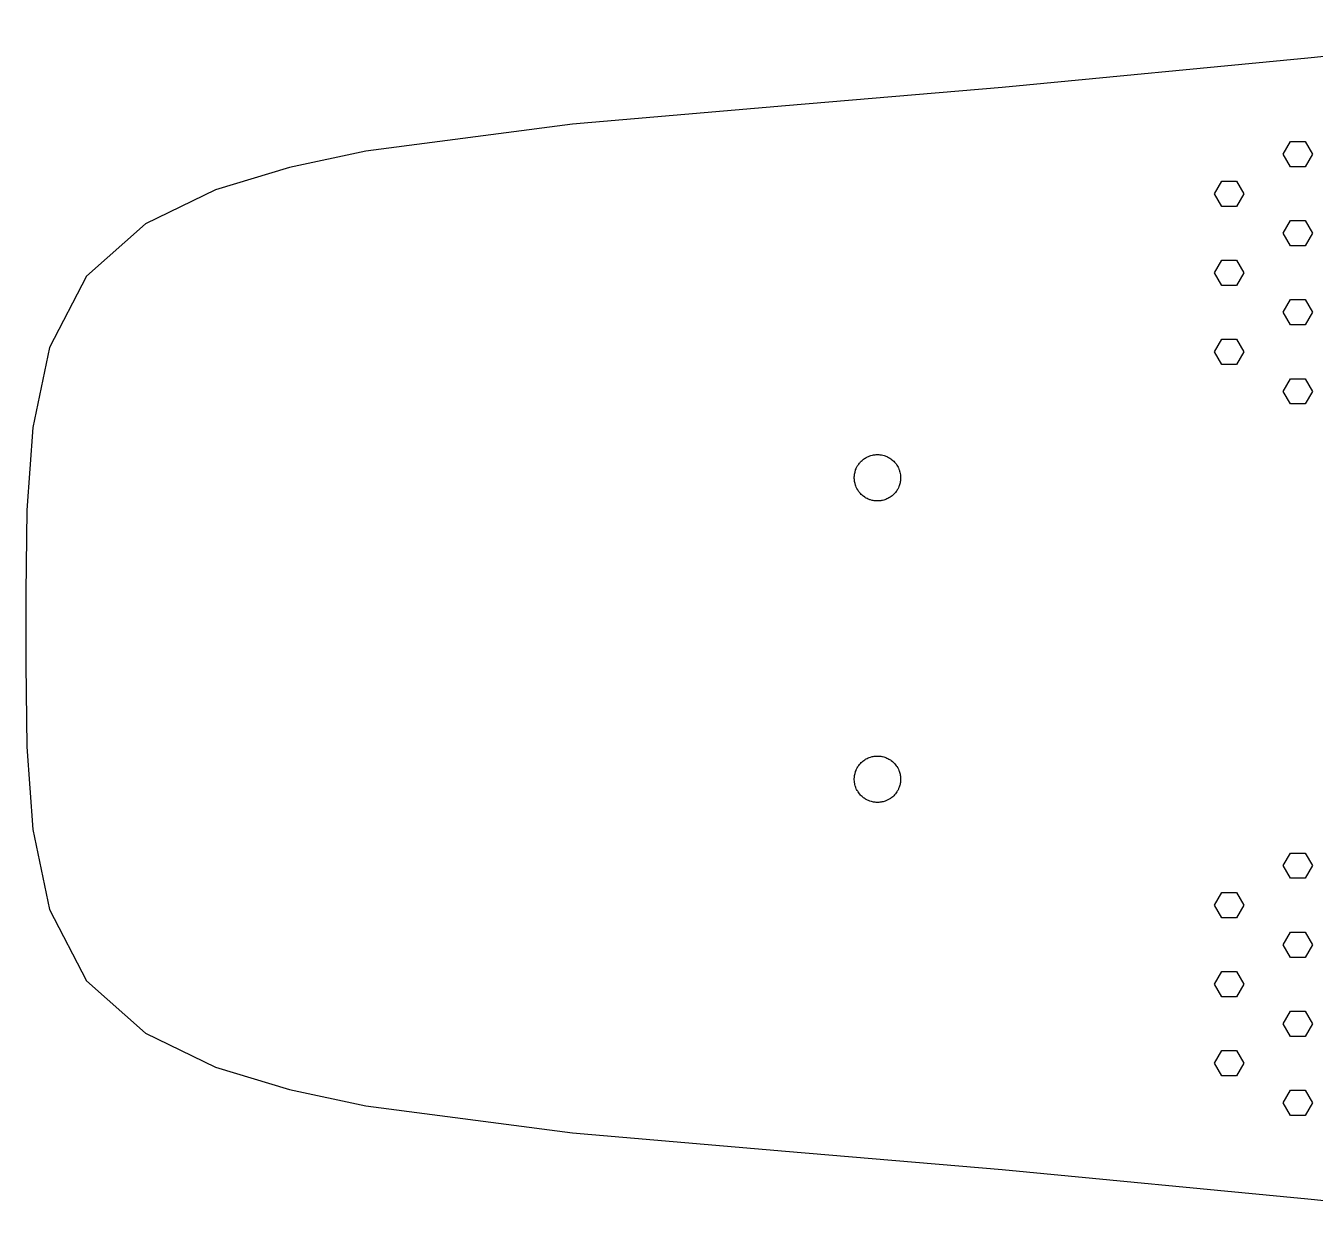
# Model space of a CAD drawing. Header units: metres. Extents: x -343 to 343, y -95 to 95.
# Drawn here: x -342.9 to -166.4, y -82.5 to 82.5 of the extents above; entities that cross this region are included whole.
import ezdxf

# ---------------------------------------------------------------- set-up
doc = ezdxf.new("R2010")
doc.units = ezdxf.units.M

msp = doc.modelspace()

# ---------------------------------------------------------------- linework, layer by layer
for p, q in [((-123.747, 82.5342), (-167.384, 78.0957)), ((-167.384, 78.0957), (-209.203, 74.0664)), ((-209.203, 74.0664), (-238.863, 71.5664)), ((-238.863, 71.5664), (-268.049, 69.0596)), ((-268.049, 69.0596), (-296.354, 65.3604)), ((-296.354, 65.3604), (-306.775, 63.1455)), ((-170.75, 64.9519), (-169.75, 66.6839)), ((-169.75, 66.6839), (-167.75, 66.6839)), ((-167.75, 66.6839), (-166.75, 64.9519)), ((-169.75, 63.2198), (-170.75, 64.9519)), ((-166.75, 64.9519), (-167.75, 63.2198)), ((-306.775, 63.1455), (-316.918, 60.0508)), ((-167.75, 63.2198), (-169.75, 63.2198)), ((-316.918, 60.0508), (-326.509, 55.4062)), ((-180.125, 59.5392), (-179.125, 61.2713)), ((-179.125, 61.2713), (-177.125, 61.2713)), ((-177.125, 61.2713), (-176.125, 59.5392)), ((-179.125, 57.8072), (-180.125, 59.5392)), ((-176.125, 59.5392), (-177.125, 57.8072)), ((-177.125, 57.8072), (-179.125, 57.8072)), ((-326.509, 55.4062), (-334.591, 48.2656)), ((-170.75, 54.1266), (-169.75, 55.8586)), ((-169.75, 55.8586), (-167.75, 55.8586)), ((-167.75, 55.8586), (-166.75, 54.1266)), ((-169.75, 52.3945), (-170.75, 54.1266)), ((-166.75, 54.1266), (-167.75, 52.3945)), ((-167.75, 52.3945), (-169.75, 52.3945)), ((-180.125, 48.7139), (-179.125, 50.446)), ((-179.125, 50.446), (-177.125, 50.446)), ((-177.125, 50.446), (-176.125, 48.7139)), ((-334.591, 48.2656), (-339.663, 38.4863)), ((-179.125, 46.9819), (-180.125, 48.7139)), ((-176.125, 48.7139), (-177.125, 46.9819)), ((-177.125, 46.9819), (-179.125, 46.9819)), ((-170.75, 43.3013), (-169.75, 45.0333)), ((-169.75, 45.0333), (-167.75, 45.0333)), ((-167.75, 45.0333), (-166.75, 43.3013)), ((-169.75, 41.5692), (-170.75, 43.3013)), ((-166.75, 43.3013), (-167.75, 41.5692)), ((-167.75, 41.5692), (-169.75, 41.5692)), ((-180.125, 37.8886), (-179.125, 39.6207)), ((-179.125, 39.6207), (-177.125, 39.6207)), ((-177.125, 39.6207), (-176.125, 37.8886)), ((-339.663, 38.4863), (-341.946, 27.5039)), ((-179.125, 36.1566), (-180.125, 37.8886)), ((-176.125, 37.8886), (-177.125, 36.1566)), ((-177.125, 36.1566), (-179.125, 36.1566)), ((-170.75, 32.476), (-169.75, 34.208)), ((-169.75, 34.208), (-167.75, 34.208)), ((-167.75, 34.208), (-166.75, 32.476)), ((-169.75, 30.7439), (-170.75, 32.476)), ((-166.75, 32.476), (-167.75, 30.7439)), ((-167.75, 30.7439), (-169.75, 30.7439)), ((-341.946, 27.5039), (-342.749, 16.2227)), ((-228.502, 22.918), (-228.393, 23.0195)), ((-228.393, 23.0195), (-228.316, 23.084)), ((-228.316, 23.084), (-228.199, 23.1768)), ((-228.199, 23.1768), (-228.077, 23.2637)), ((-228.077, 23.2637), (-227.994, 23.3184)), ((-227.994, 23.3184), (-227.822, 23.4199)), ((-227.822, 23.4199), (-227.734, 23.4668)), ((-227.734, 23.4668), (-227.645, 23.5107)), ((-227.645, 23.5107), (-227.508, 23.5713)), ((-227.508, 23.5713), (-227.321, 23.6416)), ((-227.321, 23.6416), (-227.179, 23.6865)), ((-227.179, 23.6865), (-226.985, 23.7363)), ((-226.985, 23.7363), (-226.839, 23.7656)), ((-226.839, 23.7656), (-226.74, 23.7812)), ((-226.74, 23.7812), (-226.591, 23.7988)), ((-226.591, 23.7988), (-226.492, 23.8066)), ((-226.492, 23.8066), (-226.343, 23.8125)), ((-226.343, 23.8125), (-226.243, 23.8125)), ((-226.243, 23.8125), (-226.095, 23.8066)), ((-226.095, 23.8066), (-225.947, 23.7939)), ((-225.947, 23.7939), (-225.752, 23.7666)), ((-225.752, 23.7666), (-225.559, 23.7266)), ((-225.559, 23.7266), (-225.368, 23.6748)), ((-225.368, 23.6748), (-225.228, 23.6289)), ((-225.228, 23.6289), (-225.135, 23.5938)), ((-225.135, 23.5938), (-224.998, 23.5371)), ((-224.998, 23.5371), (-224.908, 23.4951)), ((-224.908, 23.4951), (-224.776, 23.4277)), ((-224.776, 23.4277), (-224.69, 23.3789)), ((-224.69, 23.3789), (-224.606, 23.3281)), ((-224.606, 23.3281), (-224.482, 23.2461)), ((-224.482, 23.2461), (-224.363, 23.1592)), ((-224.363, 23.1592), (-224.247, 23.0664)), ((-224.247, 23.0664), (-224.173, 23.001)), ((-224.173, 23.001), (-224.065, 22.9004)), ((-229.429, 21.1338), (-229.401, 21.2812)), ((-229.401, 21.2812), (-229.368, 21.4268)), ((-229.368, 21.4268), (-229.342, 21.5234)), ((-229.342, 21.5234), (-229.312, 21.6182)), ((-229.312, 21.6182), (-229.28, 21.7129)), ((-229.28, 21.7129), (-229.226, 21.8525)), ((-229.226, 21.8525), (-229.187, 21.9443)), ((-229.187, 21.9443), (-229.099, 22.123)), ((-229.099, 22.123), (-229.051, 22.2109)), ((-229.051, 22.2109), (-228.974, 22.3389)), ((-228.974, 22.3389), (-228.919, 22.4219)), ((-228.919, 22.4219), (-228.861, 22.5039)), ((-228.861, 22.5039), (-228.771, 22.623)), ((-228.771, 22.623), (-228.674, 22.7373)), ((-228.674, 22.7373), (-228.607, 22.8105)), ((-228.607, 22.8105), (-228.502, 22.918)), ((-224.065, 22.9004), (-223.962, 22.7939)), ((-223.962, 22.7939), (-223.832, 22.6445)), ((-223.832, 22.6445), (-223.741, 22.5273)), ((-223.741, 22.5273), (-223.684, 22.4473)), ((-223.684, 22.4473), (-223.629, 22.3652)), ((-223.629, 22.3652), (-223.551, 22.2393)), ((-223.551, 22.2393), (-223.479, 22.1094)), ((-223.479, 22.1094), (-223.435, 22.0215)), ((-223.435, 22.0215), (-223.354, 21.8408)), ((-223.354, 21.8408), (-223.285, 21.6562)), ((-223.285, 21.6562), (-223.255, 21.5625)), ((-223.255, 21.5625), (-223.215, 21.4189)), ((-223.215, 21.4189), (-223.173, 21.2266)), ((-223.173, 21.2266), (-223.142, 21.0312)), ((-229.468, 20.6377), (-229.464, 20.7871)), ((-229.466, 20.5381), (-229.468, 20.6377)), ((-229.458, 20.3887), (-229.466, 20.5381)), ((-229.464, 20.7871), (-229.458, 20.8867)), ((-229.458, 20.8867), (-229.442, 21.0352)), ((-229.448, 20.2891), (-229.458, 20.3887)), ((-229.429, 20.1406), (-229.448, 20.2891)), ((-229.442, 21.0352), (-229.429, 21.1338)), ((-229.401, 19.9932), (-229.429, 20.1406)), ((-229.368, 19.8477), (-229.401, 19.9932)), ((-229.342, 19.752), (-229.368, 19.8477)), ((-229.312, 19.6562), (-229.342, 19.752)), ((-229.28, 19.5615), (-229.312, 19.6562)), ((-229.263, 19.5156), (-229.28, 19.5615)), ((-229.187, 19.3311), (-229.263, 19.5156)), ((-223.354, 19.4336), (-223.435, 19.2539)), ((-223.318, 19.5254), (-223.354, 19.4336)), ((-223.27, 19.666), (-223.318, 19.5254)), ((-223.228, 19.8076), (-223.27, 19.666)), ((-223.192, 19.9512), (-223.228, 19.8076)), ((-223.164, 20.0967), (-223.192, 19.9512)), ((-223.142, 20.2432), (-223.164, 20.0967)), ((-223.142, 21.0312), (-223.131, 20.9336)), ((-223.131, 20.3418), (-223.142, 20.2432)), ((-223.131, 20.9336), (-223.119, 20.7363)), ((-223.121, 20.4893), (-223.131, 20.3418)), ((-223.117, 20.6377), (-223.121, 20.4893)), ((-223.119, 20.7363), (-223.117, 20.6377)), ((-229.144, 19.2402), (-229.187, 19.3311)), ((-229.099, 19.1514), (-229.144, 19.2402)), ((-229, 18.9785), (-229.099, 19.1514)), ((-228.919, 18.8525), (-229, 18.9785)), ((-228.861, 18.7715), (-228.919, 18.8525)), ((-228.801, 18.6914), (-228.861, 18.7715)), ((-228.707, 18.5752), (-228.801, 18.6914)), ((-228.607, 18.4639), (-228.707, 18.5752)), ((-228.502, 18.3574), (-228.607, 18.4639)), ((-228.393, 18.2559), (-228.502, 18.3574)), ((-228.277, 18.1592), (-228.393, 18.2559)), ((-228.199, 18.0986), (-228.277, 18.1592)), ((-228.036, 17.9834), (-228.199, 18.0986)), ((-227.909, 17.9043), (-228.036, 17.9834)), ((-227.822, 17.8555), (-227.909, 17.9043)), ((-227.689, 17.7861), (-227.822, 17.8555)), ((-227.554, 17.7236), (-227.689, 17.7861)), ((-227.415, 17.667), (-227.554, 17.7236)), ((-227.321, 17.6338), (-227.415, 17.667)), ((-225.135, 17.6807), (-225.273, 17.6299)), ((-224.998, 17.7383), (-225.135, 17.6807)), ((-224.864, 17.8018), (-224.998, 17.7383)), ((-224.733, 17.8711), (-224.864, 17.8018)), ((-224.648, 17.9209), (-224.733, 17.8711)), ((-224.564, 17.9736), (-224.648, 17.9209)), ((-224.402, 18.0859), (-224.564, 17.9736)), ((-224.285, 18.1777), (-224.402, 18.0859)), ((-224.173, 18.2734), (-224.285, 18.1777)), ((-224.101, 18.3408), (-224.173, 18.2734)), ((-223.996, 18.4453), (-224.101, 18.3408)), ((-223.896, 18.5547), (-223.996, 18.4453)), ((-223.832, 18.6309), (-223.896, 18.5547)), ((-223.741, 18.7471), (-223.832, 18.6309)), ((-223.656, 18.8682), (-223.741, 18.7471)), ((-223.576, 18.9932), (-223.656, 18.8682)), ((-223.526, 19.0781), (-223.576, 18.9932)), ((-223.479, 19.165), (-223.526, 19.0781)), ((-223.435, 19.2539), (-223.479, 19.165)), ((-342.749, 16.2227), (-342.899, 4.91602)), ((-227.227, 17.6025), (-227.321, 17.6338)), ((-227.034, 17.5498), (-227.227, 17.6025)), ((-226.888, 17.5186), (-227.034, 17.5498)), ((-226.74, 17.4941), (-226.888, 17.5186)), ((-226.591, 17.4766), (-226.74, 17.4941)), ((-226.393, 17.4639), (-226.591, 17.4766)), ((-226.193, 17.4639), (-226.393, 17.4639)), ((-226.046, 17.4717), (-226.193, 17.4639)), ((-225.85, 17.4932), (-226.046, 17.4717)), ((-225.752, 17.5088), (-225.85, 17.4932)), ((-225.606, 17.5371), (-225.752, 17.5088)), ((-225.415, 17.5859), (-225.606, 17.5371)), ((-225.273, 17.6299), (-225.415, 17.5859)), ((-342.899, 4.91602), (-342.899, -4.91602)), ((-342.899, -4.91602), (-342.749, -16.2227)), ((-342.749, -16.2227), (-341.946, -27.5039)), ((-227.415, -17.667), (-227.227, -17.6025)), ((-227.227, -17.6025), (-227.034, -17.5498)), ((-227.034, -17.5498), (-226.888, -17.5186)), ((-226.888, -17.5186), (-226.74, -17.4941)), ((-226.74, -17.4941), (-226.591, -17.4766)), ((-226.591, -17.4766), (-226.442, -17.4658)), ((-226.442, -17.4658), (-226.343, -17.4629)), ((-226.343, -17.4629), (-226.193, -17.4639)), ((-226.193, -17.4639), (-226.046, -17.4717)), ((-226.046, -17.4717), (-225.947, -17.4814)), ((-225.947, -17.4814), (-225.85, -17.4932)), ((-225.85, -17.4932), (-225.703, -17.5176)), ((-225.703, -17.5176), (-225.606, -17.5371)), ((-225.606, -17.5371), (-225.415, -17.5859)), ((-225.415, -17.5859), (-225.273, -17.6299)), ((-225.273, -17.6299), (-225.135, -17.6807)), ((-229.226, -19.4229), (-229.187, -19.3311)), ((-229.187, -19.3311), (-229.144, -19.2402)), ((-229.144, -19.2402), (-229.099, -19.1514)), ((-229.099, -19.1514), (-229.051, -19.0645)), ((-229.051, -19.0645), (-228.974, -18.9365)), ((-228.974, -18.9365), (-228.919, -18.8525)), ((-228.919, -18.8525), (-228.861, -18.7715)), ((-228.861, -18.7715), (-228.739, -18.6133)), ((-228.739, -18.6133), (-228.707, -18.5752)), ((-228.707, -18.5752), (-228.607, -18.4639)), ((-228.607, -18.4639), (-228.502, -18.3574)), ((-228.502, -18.3574), (-228.393, -18.2559)), ((-228.393, -18.2559), (-228.277, -18.1592)), ((-228.277, -18.1592), (-228.159, -18.0693)), ((-228.159, -18.0693), (-228.036, -17.9834)), ((-228.036, -17.9834), (-227.909, -17.9043)), ((-227.909, -17.9043), (-227.822, -17.8555)), ((-227.822, -17.8555), (-227.689, -17.7861)), ((-227.689, -17.7861), (-227.554, -17.7236)), ((-227.554, -17.7236), (-227.415, -17.667)), ((-225.135, -17.6807), (-224.998, -17.7383)), ((-224.998, -17.7383), (-224.864, -17.8018)), ((-224.864, -17.8018), (-224.733, -17.8711)), ((-224.733, -17.8711), (-224.648, -17.9209)), ((-224.648, -17.9209), (-224.523, -18.001)), ((-224.523, -18.001), (-224.402, -18.0859)), ((-224.402, -18.0859), (-224.247, -18.209)), ((-224.247, -18.209), (-224.137, -18.3066)), ((-224.137, -18.3066), (-224.03, -18.4102)), ((-224.03, -18.4102), (-223.929, -18.5176)), ((-223.929, -18.5176), (-223.896, -18.5547)), ((-223.896, -18.5547), (-223.802, -18.6689)), ((-223.802, -18.6689), (-223.712, -18.7871)), ((-223.712, -18.7871), (-223.629, -18.9092)), ((-223.629, -18.9092), (-223.526, -19.0781)), ((-223.526, -19.0781), (-223.435, -19.2539)), ((-223.435, -19.2539), (-223.354, -19.4336)), ((-229.468, -20.6377), (-229.464, -20.4883)), ((-229.466, -20.7373), (-229.468, -20.6377)), ((-229.458, -20.8867), (-229.466, -20.7373)), ((-229.464, -20.4883), (-229.458, -20.3887)), ((-229.458, -20.3887), (-229.442, -20.2393)), ((-229.448, -20.9863), (-229.458, -20.8867)), ((-229.429, -21.1338), (-229.448, -20.9863)), ((-229.442, -20.2393), (-229.429, -20.1406)), ((-229.429, -20.1406), (-229.401, -19.9932)), ((-229.411, -21.2324), (-229.429, -21.1338)), ((-229.401, -19.9932), (-229.368, -19.8477)), ((-229.368, -19.8477), (-229.342, -19.752)), ((-229.342, -19.752), (-229.312, -19.6562)), ((-229.312, -19.6562), (-229.28, -19.5615)), ((-229.28, -19.5615), (-229.226, -19.4229)), ((-223.354, -19.4336), (-223.318, -19.5254)), ((-223.318, -19.5254), (-223.27, -19.666)), ((-223.27, -19.666), (-223.228, -19.8076)), ((-223.228, -19.8076), (-223.192, -19.9512)), ((-223.192, -19.9512), (-223.164, -20.0967)), ((-223.148, -21.0801), (-223.173, -21.2266)), ((-223.164, -20.0967), (-223.142, -20.2432)), ((-223.131, -20.9336), (-223.148, -21.0801)), ((-223.142, -20.2432), (-223.127, -20.3906)), ((-223.121, -20.7852), (-223.131, -20.9336)), ((-223.127, -20.3906), (-223.119, -20.5391)), ((-223.117, -20.6377), (-223.121, -20.7852)), ((-223.119, -20.5391), (-223.117, -20.6377)), ((-229.38, -21.3789), (-229.411, -21.2324)), ((-229.342, -21.5234), (-229.38, -21.3789)), ((-229.312, -21.6182), (-229.342, -21.5234)), ((-229.263, -21.7598), (-229.312, -21.6182)), ((-229.187, -21.9443), (-229.263, -21.7598)), ((-229.144, -22.0342), (-229.187, -21.9443)), ((-229.075, -22.167), (-229.144, -22.0342)), ((-229, -22.2969), (-229.075, -22.167)), ((-228.946, -22.3809), (-229, -22.2969)), ((-228.861, -22.5039), (-228.946, -22.3809)), ((-228.771, -22.623), (-228.861, -22.5039)), ((-228.707, -22.6992), (-228.771, -22.623)), ((-228.607, -22.8105), (-228.707, -22.6992)), ((-228.502, -22.918), (-228.607, -22.8105)), ((-228.393, -23.0195), (-228.502, -22.918)), ((-224.065, -22.9004), (-224.21, -23.0342)), ((-223.962, -22.7939), (-224.065, -22.9004)), ((-223.896, -22.7197), (-223.962, -22.7939)), ((-223.832, -22.6445), (-223.896, -22.7197)), ((-223.712, -22.4873), (-223.832, -22.6445)), ((-223.629, -22.3652), (-223.712, -22.4873)), ((-223.576, -22.2812), (-223.629, -22.3652)), ((-223.526, -22.1963), (-223.576, -22.2812)), ((-223.435, -22.0215), (-223.526, -22.1963)), ((-223.394, -21.9316), (-223.435, -22.0215)), ((-223.318, -21.749), (-223.394, -21.9316)), ((-223.27, -21.6094), (-223.318, -21.749)), ((-223.228, -21.4668), (-223.27, -21.6094)), ((-223.203, -21.3711), (-223.228, -21.4668)), ((-223.173, -21.2266), (-223.203, -21.3711)), ((-228.316, -23.084), (-228.393, -23.0195)), ((-228.199, -23.1768), (-228.316, -23.084)), ((-228.118, -23.2354), (-228.199, -23.1768)), ((-227.994, -23.3184), (-228.118, -23.2354)), ((-227.909, -23.3701), (-227.994, -23.3184)), ((-227.734, -23.4668), (-227.909, -23.3701)), ((-227.645, -23.5107), (-227.734, -23.4668)), ((-227.508, -23.5713), (-227.645, -23.5107)), ((-227.321, -23.6416), (-227.508, -23.5713)), ((-227.13, -23.7002), (-227.321, -23.6416)), ((-226.985, -23.7363), (-227.13, -23.7002)), ((-226.839, -23.7656), (-226.985, -23.7363)), ((-226.74, -23.7812), (-226.839, -23.7656)), ((-226.591, -23.7988), (-226.74, -23.7812)), ((-226.492, -23.8066), (-226.591, -23.7988)), ((-226.343, -23.8125), (-226.492, -23.8066)), ((-226.243, -23.8125), (-226.343, -23.8125)), ((-226.095, -23.8066), (-226.243, -23.8125)), ((-225.947, -23.7939), (-226.095, -23.8066)), ((-225.801, -23.7744), (-225.947, -23.7939)), ((-225.703, -23.7578), (-225.801, -23.7744)), ((-225.511, -23.7148), (-225.703, -23.7578)), ((-225.368, -23.6748), (-225.511, -23.7148)), ((-225.228, -23.6289), (-225.368, -23.6748)), ((-225.043, -23.5566), (-225.228, -23.6289)), ((-224.953, -23.5166), (-225.043, -23.5566)), ((-224.776, -23.4277), (-224.953, -23.5166)), ((-224.69, -23.3789), (-224.776, -23.4277)), ((-224.606, -23.3281), (-224.69, -23.3789)), ((-224.523, -23.2744), (-224.606, -23.3281)), ((-224.442, -23.2178), (-224.523, -23.2744)), ((-224.324, -23.1289), (-224.442, -23.2178)), ((-224.21, -23.0342), (-224.324, -23.1289)), ((-341.946, -27.5039), (-339.663, -38.4863)), ((-170.75, -32.476), (-169.75, -30.7439)), ((-169.75, -30.7439), (-167.75, -30.7439)), ((-167.75, -30.7439), (-166.75, -32.476)), ((-169.75, -34.208), (-170.75, -32.476)), ((-166.75, -32.476), (-167.75, -34.208)), ((-167.75, -34.208), (-169.75, -34.208)), ((-180.125, -37.8886), (-179.125, -36.1566)), ((-179.125, -36.1566), (-177.125, -36.1566)), ((-177.125, -36.1566), (-176.125, -37.8886)), ((-339.663, -38.4863), (-334.591, -48.2656)), ((-179.125, -39.6207), (-180.125, -37.8886)), ((-176.125, -37.8886), (-177.125, -39.6207)), ((-177.125, -39.6207), (-179.125, -39.6207)), ((-170.75, -43.3013), (-169.75, -41.5692)), ((-169.75, -41.5692), (-167.75, -41.5692)), ((-167.75, -41.5692), (-166.75, -43.3013)), ((-169.75, -45.0333), (-170.75, -43.3013)), ((-166.75, -43.3013), (-167.75, -45.0333)), ((-167.75, -45.0333), (-169.75, -45.0333)), ((-180.125, -48.7139), (-179.125, -46.9819)), ((-179.125, -46.9819), (-177.125, -46.9819)), ((-177.125, -46.9819), (-176.125, -48.7139)), ((-334.591, -48.2656), (-326.509, -55.4062)), ((-179.125, -50.446), (-180.125, -48.7139)), ((-176.125, -48.7139), (-177.125, -50.446)), ((-177.125, -50.446), (-179.125, -50.446)), ((-170.75, -54.1266), (-169.75, -52.3945)), ((-169.75, -52.3945), (-167.75, -52.3945)), ((-167.75, -52.3945), (-166.75, -54.1266)), ((-169.75, -55.8586), (-170.75, -54.1266)), ((-166.75, -54.1266), (-167.75, -55.8586)), ((-326.509, -55.4062), (-316.918, -60.0508)), ((-167.75, -55.8586), (-169.75, -55.8586)), ((-180.125, -59.5392), (-179.125, -57.8072)), ((-179.125, -57.8072), (-177.125, -57.8072)), ((-177.125, -57.8072), (-176.125, -59.5392)), ((-179.125, -61.2713), (-180.125, -59.5392)), ((-176.125, -59.5392), (-177.125, -61.2713)), ((-316.918, -60.0508), (-306.775, -63.1455)), ((-177.125, -61.2713), (-179.125, -61.2713)), ((-306.775, -63.1455), (-296.354, -65.3604)), ((-170.75, -64.9519), (-169.75, -63.2198)), ((-169.75, -63.2198), (-167.75, -63.2198)), ((-167.75, -63.2198), (-166.75, -64.9519)), ((-169.75, -66.6839), (-170.75, -64.9519)), ((-166.75, -64.9519), (-167.75, -66.6839)), ((-296.354, -65.3604), (-268.049, -69.0596)), ((-167.75, -66.6839), (-169.75, -66.6839)), ((-268.049, -69.0596), (-238.863, -71.5664)), ((-238.863, -71.5664), (-209.203, -74.0664)), ((-209.203, -74.0664), (-167.384, -78.0947)), ((-167.384, -78.0947), (-123.747, -82.5342))]:
    msp.add_line(p, q)

doc.saveas('drawing.dxf')
